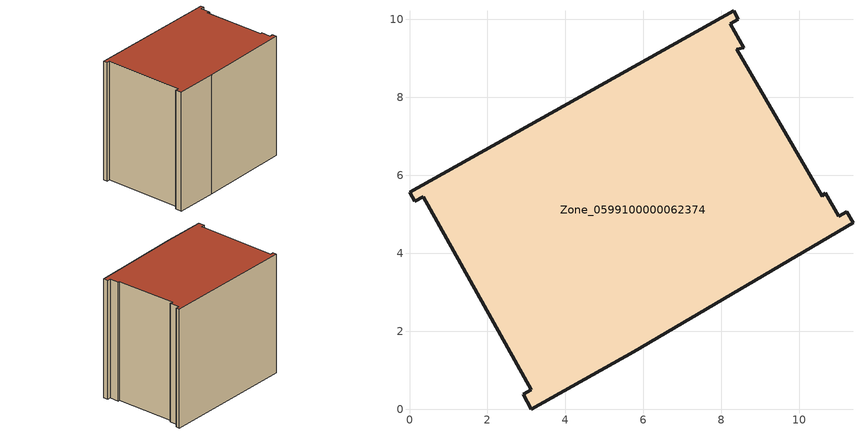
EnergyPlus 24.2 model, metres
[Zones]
Zone_0599100000062374
 floor ground (C_G): 0.35,5.45 0.14,5.33 0,5.57 8.32,10.22 8.44,10.01 8.23,9.89 8.57,9.28 8.39,9.23 10.59,5.47 10.67,5.55 11.01,4.95 11.22,5.07 11.38,4.78 5.75,1.47 3.13,0 2.92,0.38 3.13,0.5 z0
 wall outside (C_F): 8.32,10.22 0,5.57 0.14,5.33 0.35,5.45 3.13,0.5 2.92,0.38 3.13,0 5.75,1.47 11.38,4.78 11.22,5.07 11.01,4.95 10.67,5.55 10.59,5.47 8.39,9.23 8.57,9.28 8.23,9.89 8.44,10.01 8.32,10.22 z0:8.55
 roof outside (C_R): 10.59,5.47 8.39,9.23 8.57,9.28 8.23,9.89 8.44,10.01 8.32,10.22 0,5.57 0.14,5.33 0.35,5.45 3.13,0.5 2.92,0.38 3.13,0 5.75,1.47 11.38,4.78 11.22,5.07 11.01,4.95 10.67,5.55 z8.55
[BUILDING]
Pand.0599100000062374: North Axis=0; Terrain=City; Loads Convergence Tolerance Value=0.04; Temperature Convergence Tolerance Value=0.4; Solar Distribution=FullExterior; Maximum Number of Warmup Days=25; Minimum Number of Warmup Days=1
[Site:Location]
Rotterdam.The.Hague.AP_ZH_NLD Design_Conditions: Latitude=51.96; Longitude=4.45; Time Zone=1; Elevation=-4.5
[SITE:GROUNDTEMPERATURE:BUILDINGSURFACE]
18, 18, 18, 18, 18, 18, 18, 18, 18, 18, 18, 18
[MATERIAL] Thermal Absorptance=0.9; Solar Absorptance=0.7; Visible Absorptance=0.7
Name | Roughness | Thickness | Conductivity | Density | Specific Heat
G.TC.1965-1974 | MediumSmooth | 0.15 | 0.882353 | 540 | 1210
F.TC.1965-1974 | Rough | 0.3 | 0.697674 | 1920 | 840
R.TC.1965-1974 | MediumRough | 0.2 | 0.232558 | 1500 | 1000
[CONSTRUCTION]
C_G: G.TC.1965-1974
C_F: F.TC.1965-1974
C_R: R.TC.1965-1974
[ZONE]
Zone_0599100000062374: Type=1; Multiplier=1; Ceiling Height=Autocalculate; Volume=Autocalculate; Floor Area=autocalculate; Part of Total Floor Area=Yes
[ZONEINFILTRATION:DESIGNFLOWRATE]
Infil_Zone_0599100000062374: Zone or ZoneList or Space or SpaceList=Zone_0599100000062374; Schedule=AlwaysOn; Design Flow Rate Calculation Method=Flow/Area; Flow Rate per Floor Area=0.003; Constant Term Coefficient=1; Temperature Term Coefficient=0; Velocity Term Coefficient=0; Velocity Squared Term Coefficient=0
[HVACTEMPLATE:ZONE:IDEALLOADSAIRSYSTEM]
Zone_0599100000062374: Maximum Heating Supply Air Temperature=50; Minimum Cooling Supply Air Temperature=13; Maximum Heating Supply Air Humidity Ratio=0.0156; Minimum Cooling Supply Air Humidity Ratio=0.0077; Heating Limit=NoLimit; Cooling Limit=NoLimit; Dehumidification Control Type=ConstantSensibleHeatRatio; Cooling Sensible Heat Ratio=0.7; Dehumidification Setpoint=60; Humidification Control Type=None; Humidification Setpoint=30; Outdoor Air Method=None; Outdoor Air Flow Rate per Person=0.00944; Outdoor Air Flow Rate per Zone Floor Area=0; Outdoor Air Flow Rate per Zone=0; Demand Controlled Ventilation Type=None; Outdoor Air Economizer Type=NoEconomizer; Heat Recovery Type=None; Sensible Heat Recovery Effectiveness=0.7; Latent Heat Recovery Effectiveness=0.65
[ZONECONTROL:THERMOSTAT]
ThermostatControl_Zone_0599100000062374: Zone or ZoneList=Zone_0599100000062374; Control Type Schedule=DualSetpointControlType; Control 1=Thermostat_Zone_0599100000062374; Temperature Difference Between Cutout And Setpoint=0
[THERMOSTATSETPOINT:DUALSETPOINT]
Thermostat_Zone_0599100000062374: Heating Setpoint Temperature Schedule=HeatingSetpoint_Zone_0599100000062374; Cooling Setpoint Temperature Schedule=CoolingSetpoint_Zone_0599100000062374
[SCHEDULE:COMPACT]
HeatingSetpoint_Zone_0599100000062374: Through: 12/31, For: AllDays, Until: 24:00, 21
CoolingSetpoint_Zone_0599100000062374: Through: 12/31, For: AllDays, Until: 24:00, 24
DualSetpointControlType: Through: 12/31, For: AllDays, Until: 24:00, 4
AlwaysOn: Through: 12/31, For: AllDays, Until: 24:00, 1
